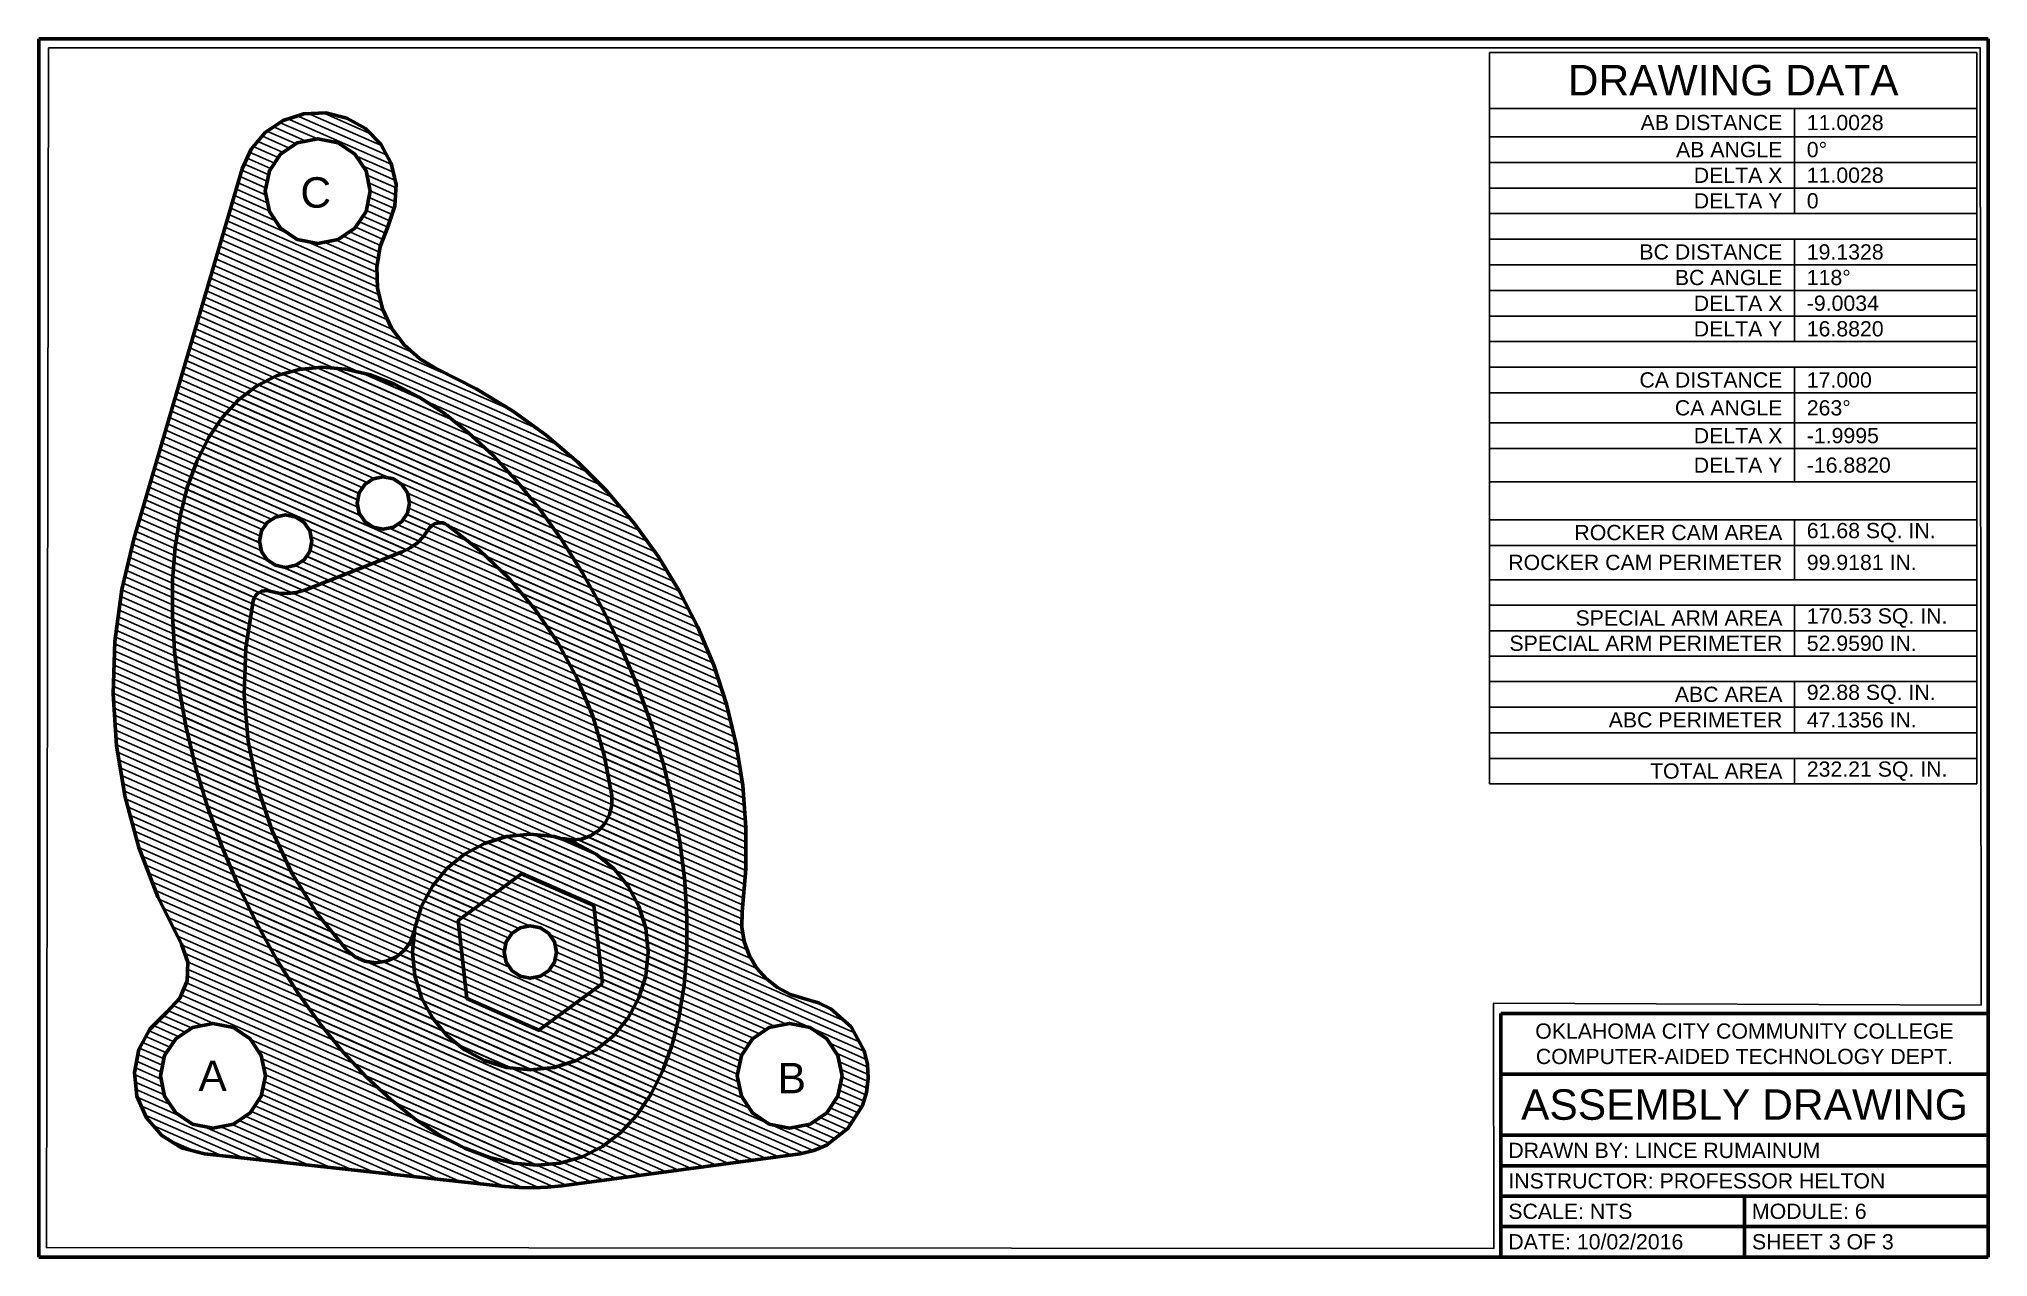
# Paper-space layout 'ASSEMBLY PAGE' of a CAD drawing. Header units: inches. Extents: x 0.3 to 16.3, y 0.3 to 10.3.
# The model-space entities are those that its viewports show. They can reach past a viewport. Long polylines and large blocks are cut down to what shows.
import ezdxf
from ezdxf.enums import TextEntityAlignment as Align

# ---------------------------------------------------------------- set-up
doc = ezdxf.new("R2010")
doc.units = ezdxf.units.IN
doc.header["$MEASUREMENT"] = 0
doc.layers.add('Area', color=7, linetype='Continuous', plot=False)
doc.layers.add('Viewport', color=1, linetype='Continuous', plot=False)
for name, color, linetype, lineweight in [('Notes', 5, 'Continuous', 30), ('Object', 2, 'Continuous', 60), ('Table', 7, 'Continuous', 30), ('Title Block', 5, 'Continuous', 60), ('Title Block Text', 1, 'Continuous', 30)]:
    doc.layers.add(name, color=color, linetype=linetype, lineweight=lineweight)
doc.styles.get("Standard").update_dxf_attribs({"font": 'arial.ttf'})
pattern_1 = [(156.3179, (99.39634, 30.45456), (-0.0502077, -0.11447353), [])]

# ---------------------------------------------------------------- blocks, each defined once
blk = doc.blocks.new('*T2')
at = {"layer": 'Table', "color": 0, "linetype": 'ByBlock', "lineweight": -2, "transparency": 16777216}
for p, q in [((0, 0), (4, 0)), ((0, 0), (0, -6.006)), ((4, 0), (4, -6.006)), ((0, -0.461), (4, -0.461)), ((2.504, -0.461), (2.504, -1.324)), ((0, -0.694), (4, -0.694)), ((0, -0.904), (4, -0.904)), ((0, -1.114), (4, -1.114)), ((0, -1.324), (4, -1.324)), ((0, -1.534), (4, -1.534)), ((2.504, -1.534), (2.504, -2.375)), ((0, -1.744), (4, -1.744)), ((0, -1.955), (4, -1.955)), ((0, -2.165), (4, -2.165)), ((0, -2.375), (4, -2.375)), ((0, -2.585), (4, -2.585)), ((2.504, -2.585), (2.504, -3.526)), ((0, -2.795), (4, -2.795)), ((0, -3.042), (4, -3.042)), ((0, -3.252), (4, -3.252)), ((0, -3.526), (4, -3.526)), ((0, -3.838), (4, -3.838)), ((2.504, -3.838), (2.504, -4.329)), ((0, -4.048), (4, -4.048)), ((0, -4.329), (4, -4.329)), ((0, -4.539), (4, -4.539)), ((2.504, -4.539), (2.504, -4.956)), ((0, -4.749), (4, -4.749)), ((0, -4.956), (4, -4.956)), ((0, -5.166), (4, -5.166)), ((2.504, -5.166), (2.504, -5.586)), ((0, -5.376), (4, -5.376)), ((0, -5.586), (4, -5.586)), ((0, -5.796), (4, -5.796)), ((2.504, -5.796), (2.504, -6.006)), ((0, -6.006), (4, -6.006))]:
    blk.add_line(p, q, dxfattribs=at)
at = {"layer": 'Table', "color": 0, "transparency": 16777216}
for s, insert, char_height, width, attachment_point in [('DRAWING DATA', (2, -0.23), 0.25, 3.88, 5), ('AB DISTANCE', (2.404, -0.577), 0.125, 2.30407, 6), ('11.0028', (2.604, -0.577), 0.125, 1.29593, 4), ('AB ANGLE', (2.404, -0.799), 0.125, 2.30407, 6), ('0%%D', (2.604, -0.799), 0.125, 1.29593, 4), ('DELTA X', (2.404, -1.009), 0.125, 2.30407, 6), ('11.0028', (2.604, -1.009), 0.125, 1.29593, 4), ('DELTA Y', (2.404, -1.219), 0.125, 2.30407, 6), ('0', (2.604, -1.219), 0.125, 1.29593, 4), ('BC DISTANCE', (2.404, -1.639), 0.125, 2.30407, 6), ('19.1328', (2.604, -1.639), 0.125, 1.29593, 4), ('BC ANGLE', (2.404, -1.849), 0.125, 2.30407, 6), ('118%%D', (2.604, -1.849), 0.125, 1.29593, 4), ('DELTA X', (2.404, -2.06), 0.125, 2.30407, 6), ('-9.0034', (2.604, -2.06), 0.125, 1.29593, 4), ('DELTA Y', (2.404, -2.27), 0.125, 2.30407, 6), ('16.8820', (2.604, -2.27), 0.125, 1.29593, 4), ('CA DISTANCE', (2.404, -2.69), 0.125, 2.30407, 6), ('17.000', (2.604, -2.69), 0.125, 1.29593, 4), ('CA ANGLE', (2.404, -2.919), 0.125, 2.30407, 6), ('263%%D', (2.604, -2.919), 0.125, 1.29593, 4), ('DELTA X', (2.404, -3.147), 0.125, 2.30407, 6), ('-1.9995', (2.604, -3.147), 0.125, 1.29593, 4), ('DELTA Y', (2.404, -3.389), 0.125, 2.30407, 6), ('-16.8820', (2.604, -3.389), 0.125, 1.29593, 4), ('ROCKER CAM AREA', (2.404, -3.943), 0.125, 2.30407, 6), ('61.68 SQ. IN.', (2.604, -3.943), 0.125, 1.29593, 4), ('ROCKER CAM PERIMETER', (2.404, -4.188), 0.125, 2.30407, 6), ('99.9181 IN.', (2.604, -4.188), 0.125, 1.29593, 4), ('SPECIAL ARM AREA', (2.404, -4.644), 0.125, 2.30407, 6), ('170.53 SQ. IN.', (2.604, -4.644), 0.125, 1.29593, 4), ('SPECIAL ARM PERIMETER', (2.404, -4.852), 0.125, 2.30407, 6), ('52.9590 IN.', (2.604, -4.852), 0.125, 1.29593, 4), ('ABC AREA', (2.404, -5.271), 0.125, 2.30407, 6), ('92.88 SQ. IN.', (2.604, -5.271), 0.125, 1.29593, 4), ('ABC PERIMETER', (2.404, -5.481), 0.125, 2.30407, 6), ('47.1356 IN.', (2.604, -5.481), 0.125, 1.29593, 4), ('TOTAL AREA', (2.404, -5.901), 0.125, 2.30407, 6), ('232.21 SQ. IN.', (2.604, -5.901), 0.125, 1.29593, 4)]:
    blk.add_mtext(s, dxfattribs=dict(at, insert=insert, char_height=char_height, width=width, attachment_point=attachment_point))

msp = doc.modelspace()

# ---------------------------------------------------------------- hatches: boundary and pattern name
at = {"layer": 'Area'}
h = msp.add_hatch(dxfattribs=at)
h.set_pattern_fill('ANSI31', color=256, angle=111.3179)
h.set_pattern_definition([(156.3179, (86.42241, 11.43674), (-0.0502077, -0.11447353), [])])
h.paths.add_polyline_path([(48.498, 40.764, 0.203064), (49.398, 33.015, -0.381566), (49.117, 31.713, 0.685897), (49.839, 29.009), (55.572, 28.389, 0.060334), (56.654, 28.403), (61.202, 29.013, 0.847377), (61.295, 31.971, -0.393127), (60.1, 33.628, 0.328609), (54.296, 43.974, -0.427575), (53.337, 46.703, 1.097099), (50.56, 47.804)])
h.paths.add_polyline_path([(55.873, 33.329, -1), (56.237, 32.397, -1)], flags=16)
h.paths.add_polyline_path([(51.204, 41.168, -1), (51.568, 40.236, -1)], flags=16)
h.paths.add_polyline_path([(50.364, 29.568, -1), (49.636, 31.432, -1)], flags=16)
h.paths.add_polyline_path([(53.067, 41.895, -1), (53.431, 40.963, -1)], flags=16)
h.paths.add_polyline_path([(60.639, 31.432, -1), (61.366, 29.568, -1)], flags=16)
h.paths.add_polyline_path([(51.636, 48.314, -1), (52.363, 46.45, -1)], flags=16)
h = msp.add_hatch(dxfattribs=at)
h.set_pattern_fill('ANSI31', color=256, angle=111.3179)
h.set_pattern_definition(pattern_1)
edge = h.paths.add_edge_path()
edge.add_ellipse((54.135, 36.408), major_axis=(2.908, -7.453), ratio=0.53125, start_angle=0, end_angle=360)
h.paths.add_polyline_path([(51.088, 39.747, 0.170293), (51.75, 39.77), (53.613, 40.497, 0.170293), (54.115, 40.929, -0.439726), (54.475, 41.008, -0.210123), (57.611, 35.85, -0.538838), (56.664, 35.029, -0.336022), (58.305, 32.863, -1), (53.805, 32.863, -0.045579), (53.842, 33.271, -0.620174), (52.551, 32.901, -0.243454), (50.769, 39.562, -0.439726)], flags=16)
h.paths.add_polyline_path([(50.886, 40.702, -1), (51.886, 40.702, -1)], flags=16)
h.paths.add_polyline_path([(52.749, 41.429, -1), (53.749, 41.429, -1)], flags=16)
h.paths.add_polyline_path([(55.89, 34.355), (57.265, 33.752), (57.43, 32.26), (56.22, 31.371), (54.846, 31.974), (54.681, 33.466)], flags=0)
h = msp.add_hatch(dxfattribs=at)
h.set_pattern_fill('ANSI31', color=256, angle=111.3179)
h.set_pattern_definition(pattern_1)
h.paths.add_polyline_path([(58.305, 32.863, 1), (53.805, 32.863, 1)])
h.paths.add_polyline_path([(54.846, 31.974), (54.681, 33.466), (55.89, 34.355), (57.265, 33.752), (57.43, 32.26), (56.22, 31.371)], flags=16)

# ---------------------------------------------------------------- linework, layer by layer
for points in [[(48.498, 40.764, 0.203064), (49.398, 33.015, -0.381566), (49.117, 31.713, 0.685897), (49.839, 29.009), (55.572, 28.389, 0.060334), (56.654, 28.403), (61.202, 29.013, 0.847377), (61.295, 31.971, -0.393127), (60.1, 33.628, 0.328609), (54.296, 43.974, -0.427575), (53.337, 46.703, 1.097099), (50.56, 47.804)], [(51.636, 48.314, -1), (52.363, 46.45, -1)], [(53.067, 41.895, -1), (53.431, 40.963, -1)], [(51.204, 41.168, -1), (51.568, 40.236, -1)], [(55.873, 33.329, -1), (56.237, 32.397, -1)], [(50.364, 29.568, -1), (49.636, 31.432, -1)], [(60.639, 31.432, -1), (61.366, 29.568, -1)]]:
    msp.add_lwpolyline(points, format="xyb", close=True, dxfattribs=at)
at = {"layer": 'Object'}
for p, q in [((51.75, 39.77), (53.613, 40.497)), ((49.839, 29.009), (55.572, 28.389)), ((61.202, 29.013), (56.654, 28.403))]:
    msp.add_line(p, q, dxfattribs=at)
for points in [[(50.56, 47.804), (48.498, 40.764)], [(57.43, 32.26), (57.265, 33.752), (55.89, 34.355), (54.681, 33.466), (54.846, 31.974), (56.22, 31.371)]]:
    msp.add_lwpolyline(points, close=True, dxfattribs=at)
for centre, radius in [((51.999, 47.382), 1), ((53.249, 41.429), 0.5), ((53.249, 41.429), 0.5), ((53.249, 41.429), 0.5), ((51.386, 40.702), 0.5), ((51.386, 40.702), 0.5), ((51.386, 40.702), 0.5), ((56.055, 32.863), 2.25), ((56.055, 32.863), 0.5), ((50, 30.5), 1), ((61.003, 30.5), 1)]:
    msp.add_circle(centre, radius, dxfattribs=at)
for centre, radius, start, end in [((51.999, 47.382), 1.5, 333.069, 163.673), ((55.12, 45.797), 2, 153.069, 245.6704), ((50.176, 34.863), 10, 352.9064, 65.6704), ((53.249, 41.429), 1, 291.3179, 329.9753), ((54.331, 40.804), 0.25, 55.0299, 149.9753), ((50.176, 34.863), 7.5, 7.5638, 55.0299), ((58.095, 37.953), 10, 163.673, 209.5876), ((58.095, 37.953), 7.5, 167.606, 222.3368), ((51.013, 39.509), 0.25, 72.6605, 167.606), ((51.386, 40.702), 1, 252.6605, 291.3179), ((56.867, 35.751), 0.75, 254.294, 7.5638), ((61.588, 33.442), 1.5, 172.9064, 258.7509), ((53.105, 33.407), 0.75, 222.3368, 349.5612), ((48.529, 32.521), 1, 306.047, 29.5876), ((50, 30.5), 1.5, 126.047, 263.8315), ((61.003, 30.5), 1.5, 277.6422, 78.7509), ((56.055, 32.863), 4.5, 263.8315, 277.6422)]:
    msp.add_arc(centre, radius, start, end, dxfattribs=at)
msp.add_ellipse((54.135, 36.408), major_axis=(2.908, -7.453), ratio=0.53125, dxfattribs=at)

psp = doc.layouts.new('ASSEMBLY PAGE')

# ---------------------------------------------------------------- linework, layer by layer
at = {"layer": 'Title Block'}
for p, q in [((0.306, 0.307), (0.306, 10.307)), ((0.306, 10.307), (16.306, 10.307)), ((16.306, 10.307), (16.306, 2.307)), ((12.306, 0.307), (12.306, 2.307)), ((12.306, 2.307), (16.306, 2.307)), ((16.306, 2.307), (16.306, 0.307)), ((12.306, 1.807), (16.306, 1.807)), ((12.306, 1.307), (16.306, 1.307)), ((12.306, 1.057), (16.306, 1.057)), ((12.306, 0.807), (16.306, 0.807)), ((14.306, 0.807), (14.306, 0.307)), ((12.306, 0.557), (16.306, 0.557)), ((0.306, 0.307), (16.306, 0.307)), ((16.306, 0.307), (12.306, 0.307))]:
    psp.add_line(p, q, dxfattribs=at)
at = {"layer": 'Viewport'}
psp.add_lwpolyline([(0.384, 10.233), (16.242, 10.233), (16.249, 2.376), (12.246, 2.391), (12.25, 0.377), (0.367, 0.384)], close=True, dxfattribs=at)

# ---------------------------------------------------------------- block references
psp.add_blockref('*T2', (12.214, 10.197))

# ---------------------------------------------------------------- texts
at = {"layer": 'Notes'}
psp.add_text('A', height=0.25, dxfattribs=at).set_placement((1.731, 1.795), align=Align.MIDDLE_CENTER)
at = {"layer": 'Object'}
for s, p in [('C', (2.578, 9.047)), ('B', (6.486, 1.776))]:
    psp.add_text(s, height=0.25, dxfattribs=at).set_placement(p, align=Align.MIDDLE_CENTER)
at = {"layer": 'Title Block Text'}
for s, p in [('DRAWN BY: LINCE RUMAINUM', (12.368, 1.12)), ('INSTRUCTOR: PROFESSOR HELTON', (12.368, 0.87)), ('SCALE: NTS', (12.368, 0.62)), ('MODULE: 6', (14.368, 0.62)), ('DATE: 10/02/2016', (12.368, 0.37)), ('SHEET 3 OF 3', (14.368, 0.37))]:
    psp.add_text(s, height=0.125, dxfattribs=at).set_placement(p)
at = {"layer": 'Title Block Text', "attachment_point": 5}
for s, gutter_width, insert, char_height in [('OKLAHOMA CITY COMMUNITY COLLEGE\\PCOMPUTER-AIDED TECHNOLOGY DEPT.', 0.625, (14.306, 2.057), 0.125), ('ASSEMBLY DRAWING', 1.25, (14.306, 1.557), 0.25)]:
    psp.add_mtext_dynamic_manual_height_columns(s, width=4, gutter_width=gutter_width, heights=[0], dxfattribs=dict(at, insert=insert, char_height=char_height))

# ---------------------------------------------------------------- viewports
at = {"layer": 'Viewport'}
vp = psp.add_viewport(center=(8.308, 5.305), size=(15.882, 9.85593), view_center_point=(65.279, 38.659), view_height=22.90684, dxfattribs=at)
vp.dxf.flags = 0x10000  # cut along an outline
vp.dxf.clipping_boundary_handle = psp.add_lwpolyline([(0.384, 10.233), (16.242, 10.233), (16.249, 2.376), (12.246, 2.391), (12.25, 0.377), (0.367, 0.384)], format="xyb", close=True, dxfattribs={"invisible": 1}).dxf.handle

doc.saveas('drawing.dxf')
